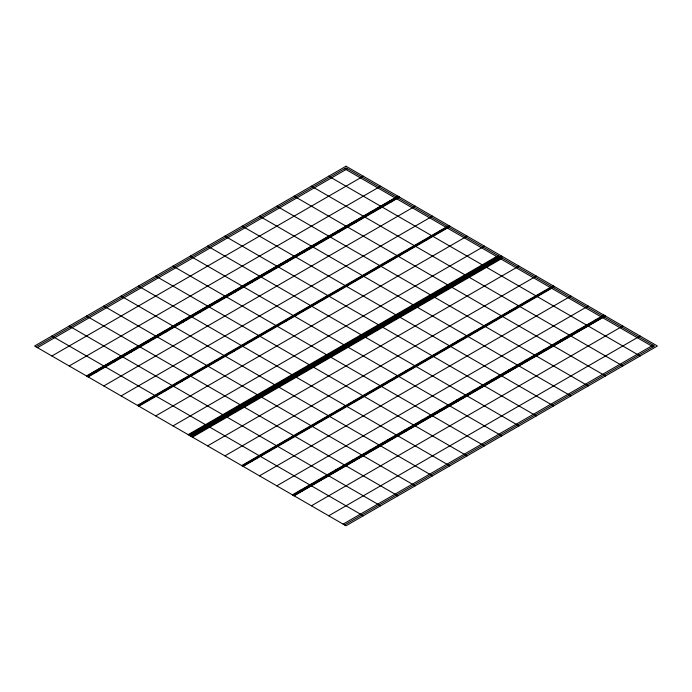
<?xml version="1.0" encoding="UTF-8"?>
<svg xmlns="http://www.w3.org/2000/svg" width="692" height="692" viewBox="0 0 692 692"><rect width="100%" height="100%" fill="white"/><g stroke="black" fill="none" stroke-linecap="round" stroke-linejoin="round"><path stroke-width="1.04" d="M36.045 346.83L346 167.879L654.52 346L344.555 524.951M37.48 347.661L347.445 168.71M51.9 355.991L363.3 176.2M69.2 365.973L380.6 186.191M86.5 375.964L397.9 196.182M86.742 376.102L398.142 196.32M87.702 376.656L399.102 196.874M88.178 376.932L399.578 197.151M103.8 385.954L415.2 206.164M121.1 395.936L432.5 216.155M137.44 405.374L448.84 225.592M137.916 405.65L449.316 225.869M138.4 405.927L449.8 226.146M138.884 406.204L450.284 226.422M155.7 415.918L467.1 236.128M173 425.909L484.4 246.118M188.137 434.645L498.093 255.694M188.855 435.06L498.82 256.109M189.582 435.476L499.538 256.524M190.3 435.891L501.7 256.109M191.018 436.306L500.982 257.355M191.745 436.721L501.7 257.77M192.463 437.145L502.418 258.185M207.6 445.882L519 266.091M224.9 455.872L536.3 276.082M241.716 465.578L553.116 285.796M242.2 465.854L553.6 286.073M242.684 466.131L554.084 286.35M243.16 466.408L554.56 286.626M259.5 475.845L570.9 296.064M276.8 485.836L588.2 306.046M292.422 494.849L603.822 315.068M292.898 495.126L604.298 315.344M293.858 495.68L605.258 315.898M294.1 495.818L605.5 316.036M311.4 505.809L622.8 326.027M328.7 515.799L640.1 336.009M343.12 524.121L653.075 345.17M344.555 168.71L653.075 346.83M389.492 201.311L390.928 202.142M440.19 230.583L441.634 231.413M544.466 290.787L545.91 291.617M595.172 320.059L596.608 320.889M328.7 176.2L640.1 355.991M372.192 211.302L373.628 212.133M422.89 240.574L424.334 241.404M527.166 300.778L528.61 301.608M577.872 330.049L579.308 330.88M311.4 186.191L622.8 365.973M354.892 221.284L356.328 222.123M405.59 250.556L407.034 251.395M509.866 310.769L511.31 311.599M560.572 340.031L562.008 340.871M294.1 196.182L605.5 375.964M337.592 231.275L339.028 232.105M388.29 260.547L389.734 261.377M492.566 320.751L494.01 321.581M543.272 350.022L544.708 350.853M276.8 206.164L588.2 385.954M320.292 241.266L321.728 242.096M370.99 270.537L372.434 271.368M475.266 330.741L476.71 331.572M525.972 360.013L527.408 360.843M259.5 216.155L570.9 395.936M302.992 251.248L304.428 252.087M353.69 280.519L355.134 281.359M457.966 340.732L459.41 341.563M508.672 369.995L510.108 370.834M242.2 226.146L553.6 405.927M285.692 261.239L287.128 262.069M336.39 290.51L337.834 291.341M440.666 350.714L442.11 351.545M491.372 379.986L492.808 380.816M224.9 236.128L536.3 415.918M268.392 271.229L269.828 272.06M319.09 300.501L320.534 301.331M423.366 360.705L424.81 361.535M474.072 389.977L475.508 390.807M207.6 246.118L519 425.909M251.092 281.22L252.528 282.051M301.79 310.483L303.234 311.322M406.066 370.696L407.51 371.526M456.772 399.967L458.208 400.798M190.3 256.109L501.7 435.891M233.792 291.202L235.228 292.033M284.49 320.474L285.934 321.304M388.766 380.678L390.21 381.517M439.472 409.949L440.908 410.78M173 266.091L484.4 445.882M216.492 301.193L217.928 302.023M267.19 330.465L268.634 331.295M371.466 390.669L372.91 391.499M422.172 419.94L423.608 420.771M155.7 276.082L467.1 455.872M199.192 311.184L200.628 312.014M249.89 340.455L251.334 341.286M354.166 400.659L355.61 401.49M404.872 429.931L406.308 430.761M138.4 286.073L449.8 465.854M181.892 321.166L183.328 322.005M232.59 350.437L234.034 351.268M336.866 410.641L338.31 411.481M387.572 439.913L389.008 440.752M121.1 296.064L432.5 475.845M164.592 331.157L166.028 331.987M215.29 360.428L216.734 361.259M319.566 420.632L321.01 421.463M370.272 449.904L371.708 450.734M103.8 306.046L415.2 485.836M147.292 341.147L148.728 341.978M197.99 370.419L199.434 371.249M302.266 430.623L303.71 431.453M352.972 459.895L354.408 460.725M86.5 316.036L397.9 495.818M129.992 351.129L131.428 351.968M180.69 380.401L182.134 381.231M284.966 440.605L286.41 441.444M335.672 469.877L337.108 470.716M69.2 326.027L380.6 505.809M112.692 361.12L114.128 361.951M163.39 390.392L164.834 391.222M267.666 450.596L269.11 451.426M318.372 479.867L319.808 480.698M51.9 336.009L363.3 515.799M95.392 371.111L96.828 371.941M146.09 400.383L147.534 401.213M250.366 460.587L251.81 461.417M301.072 489.858L302.508 490.689M346 166.218L34.6 346L346 525.782L657.4 346L346 166.218"/></g></svg>
